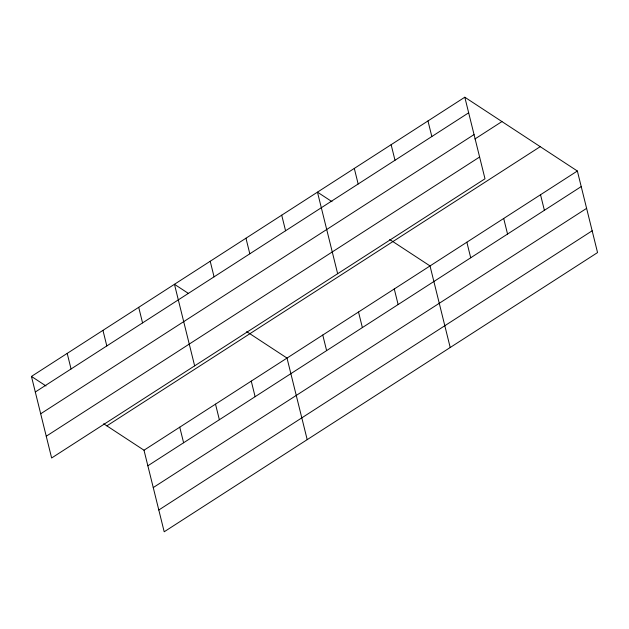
<?xml version="1.0" encoding="UTF-8"?>
<svg xmlns="http://www.w3.org/2000/svg" width="629" height="629" viewBox="0 0 629 629"><rect width="100%" height="100%" fill="white"/><g stroke="black" fill="none" stroke-linecap="round" stroke-linejoin="round"><path stroke-width="0.94" d="M464.807 97.22L484.998 178.785L51.633 457.991L31.45 376.425L464.807 97.22L577.367 171.009L597.55 252.575L164.193 531.78L144.002 450.215L103.675 423.773M35.303 392.009L468.668 112.803M40.696 413.78L474.054 134.575M474.942 138.97L501.95 121.57M46.247 436.219L479.605 157.014M106.859 425.864L540.225 146.659M144.002 450.215L577.367 171.009M147.862 465.79L581.22 186.585M153.248 487.569L586.605 208.364M158.799 510.001L592.164 230.796M332.002 201.681L317.464 192.152L337.655 273.717M389.689 239.5L430.024 265.933L450.207 347.507M188.189 293.287L174.461 284.284L194.644 365.858M246.678 331.632L287.013 358.074L307.196 439.64M31.45 376.425L45.988 385.954M540.531 194.738L544.384 210.322M503.695 218.467L507.548 234.051M466.86 242.204L470.712 257.788M427.972 120.949L431.832 136.532M391.136 144.686L394.996 160.261M394.273 288.97L398.126 304.554M354.3 168.415L358.16 183.998M358.514 312.008L362.375 327.583M322.763 335.037L326.624 350.62M281.713 215.181L285.574 230.764M245.963 238.218L249.815 253.802M251.262 381.111L255.115 396.687M210.212 261.255L214.064 276.831M215.511 404.14L219.364 419.724M179.752 427.177L183.613 442.761M138.71 307.322L142.563 322.905M102.952 330.359L106.812 345.934M67.201 353.388L71.061 368.971"/></g></svg>
